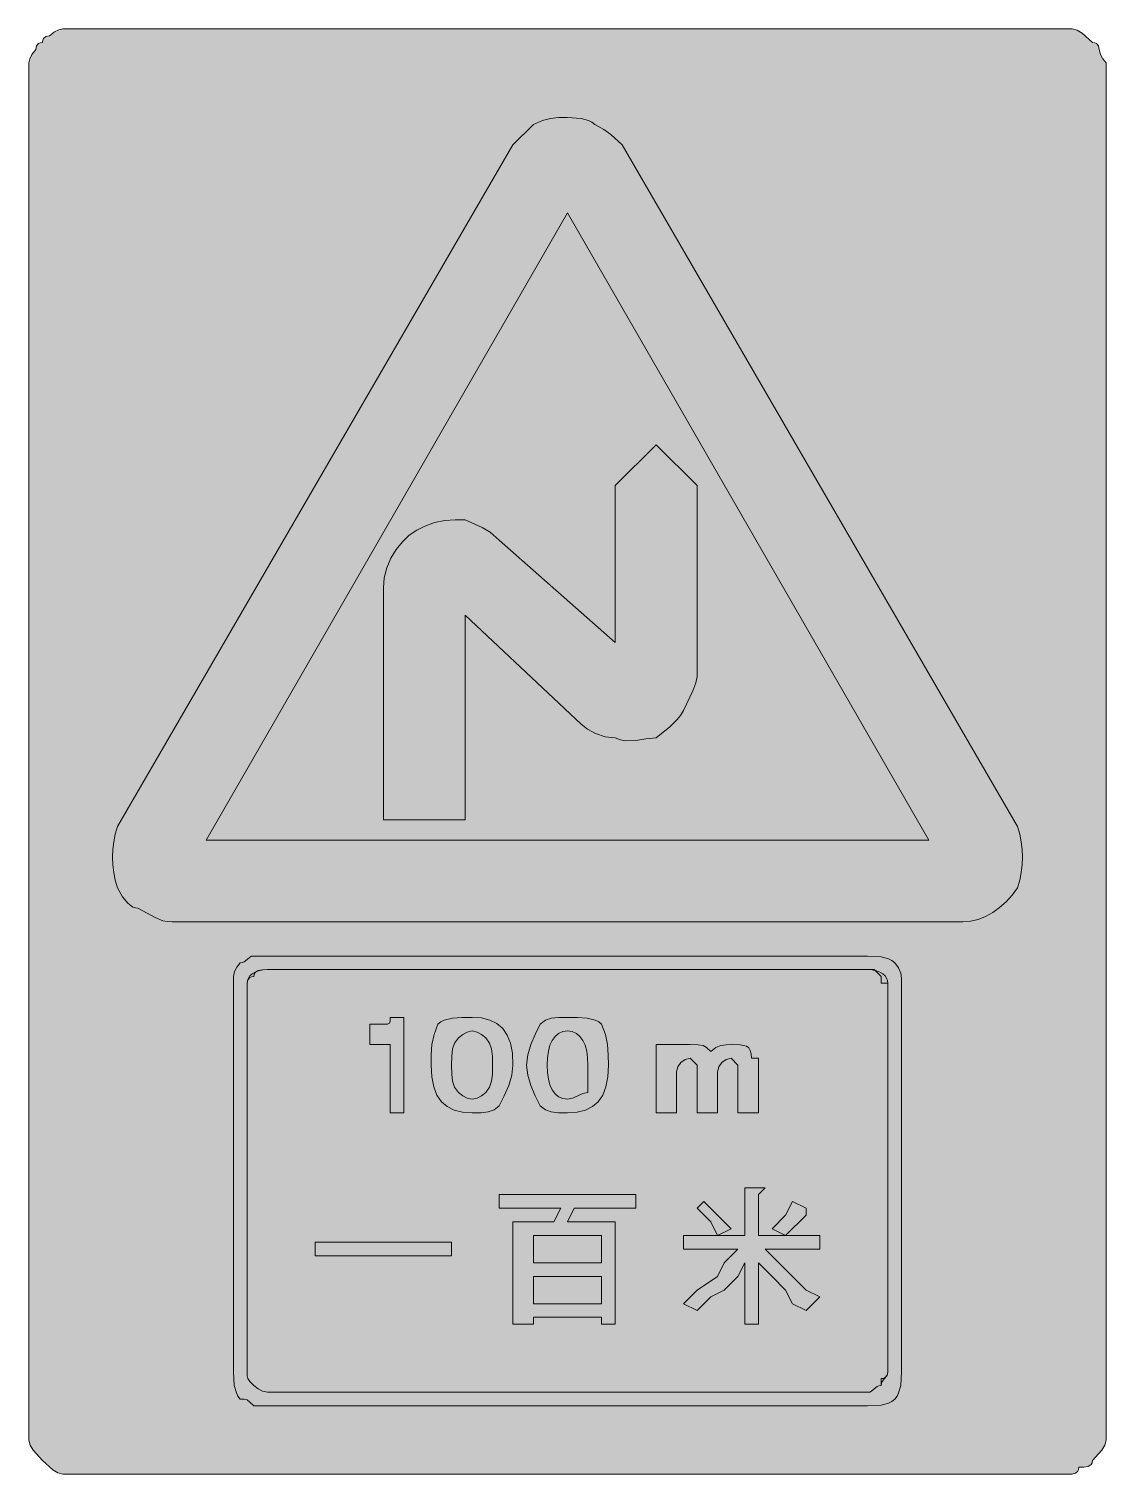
# Model space of a CAD drawing. Header units: metres. Extents: x 188 to 378, y 8 to 263.
import ezdxf

# ---------------------------------------------------------------- set-up
doc = ezdxf.new("R2010")
doc.units = ezdxf.units.M
for name, color, linetype, true_color in [('FILL_BLACK_000000', 7, 'Continuous', 0x000000), ('FILL_RED_FF0000', 7, 'Continuous', 0xff0000), ('FILL_WHITE_FFFFFF', 7, 'Continuous', 0xffffff), ('FILL_YELLOW_FFFF00', 7, 'Continuous', 0xffff00)]:
    doc.layers.add(name, color=color, linetype=linetype, true_color=true_color)

msp = doc.modelspace()

# ---------------------------------------------------------------- hatches: boundary and pattern name
at = {"layer": 'FILL_BLACK_000000', "true_color": 0x000000}
h = msp.add_hatch(color=7, dxfattribs=at)
h.dxf.hatch_style = 1
h.paths.add_polyline_path([(250.69, 166.19), (251.15, 167.94), (251.86, 169.61), (252.78, 171.15), (253.87, 172.52), (255.09, 173.68), (256.39, 174.59), (257.73, 175.2), (259.53, 175.89), (261.33, 176.25), (263.13, 176.38), (264.93, 176.4), (267.93, 175.05), (269.32, 174.21), (270.93, 172.8), (291.33, 154.8), (291.33, 182.4), (298.53, 189.6), (305.73, 182.4), (305.73, 148.8), (305.52, 147.69), (304.98, 146.25), (303.33, 142.8), (302.83, 141.95), (302.24, 141.21), (300.93, 139.95), (298.53, 138), (296.73, 137.83), (294.93, 137.55), (293.13, 137.49), (292.23, 137.66), (291.33, 138), (289.55, 138.21), (287.88, 138.75), (286.44, 139.52), (285.33, 140.4), (264.93, 159.6), (264.93, 123.6), (250.53, 123.6), (250.53, 164.4), (250.69, 166.19)])
h = msp.add_hatch(color=7, dxfattribs=at)
h.dxf.hatch_style = 1
h.paths.add_polyline_path([(339.44, 99.09), (340.03, 98.8), (340.53, 98.4), (341.22, 97.5), (341.58, 96.6), (341.71, 95.7), (341.73, 94.8), (341.73, 26.4), (341.58, 24), (341.22, 22.69), (340.93, 22.1), (340.53, 21.6), (340.03, 21.2), (339.44, 20.91), (338.13, 20.55), (335.73, 20.4), (230.13, 20.4), (227.73, 20.4), (227.02, 21.09), (226.53, 21.45), (226.04, 21.58), (225.33, 21.6), (224.93, 22.1), (224.64, 22.69), (224.28, 24), (224.13, 26.4), (224.13, 94.8), (224.13, 96), (224.32, 96.88), (224.73, 97.65), (225.33, 98.4), (225.73, 98.45), (226.04, 98.59), (226.53, 99), (227.02, 99.41), (227.33, 99.55), (227.73, 99.6), (230.13, 99.6), (335.73, 99.6), (338.13, 99.45), (339.44, 99.09)])
h.paths.add_polyline_path([(229.25, 97.18), (228.48, 97.05), (227.94, 96.69), (227.78, 96.4), (227.73, 96), (227.33, 95.95), (227.04, 95.81), (226.68, 95.4), (226.53, 94.8), (226.53, 26.4), (226.55, 25.69), (226.68, 25.2), (227.04, 24.71), (227.73, 24), (228.48, 23.4), (229.25, 22.99), (230.13, 22.8), (335.73, 22.8), (336.13, 22.85), (336.44, 22.99), (336.93, 23.4), (337.42, 23.81), (337.73, 23.95), (338.13, 24), (338.13, 25.2), (338.53, 25.25), (338.82, 25.39), (339.18, 25.8), (339.33, 26.4), (339.33, 94.8), (339.27, 95.25), (339.1, 95.68), (338.82, 96.09), (338.43, 96.45), (337.92, 96.76), (337.3, 96.99), (336.57, 97.15), (335.73, 97.2), (230.13, 97.2), (229.25, 97.18)], flags=16)
h = msp.add_hatch(color=7, dxfattribs=at)
h.dxf.hatch_style = 1
h.paths.add_polyline_path([(254.13, 72), (251.73, 72), (251.73, 84), (248.13, 84), (248.13, 87.6), (250.53, 87.6), (251.22, 87.62), (251.58, 87.75), (251.71, 88.11), (251.73, 88.8), (254.13, 88.8), (254.13, 72)])
h = msp.add_hatch(color=7, dxfattribs=at)
h.dxf.hatch_style = 1
h.paths.add_polyline_path([(272.58, 76.8), (271.81, 75), (270.93, 73.2), (270.01, 72.51), (268.98, 72.15), (267.72, 72.02), (266.13, 72), (264.44, 72.11), (262.98, 72.47), (261.74, 73.08), (260.73, 73.95), (259.94, 75.11), (259.38, 76.56), (259.04, 78.32), (258.93, 80.4), (258.95, 82.2), (259.08, 84), (259.44, 85.8), (260.13, 87.6), (260.63, 88), (261.24, 88.29), (262.68, 88.65), (264.35, 88.78), (266.13, 88.8), (267.82, 88.69), (269.28, 88.33), (270.52, 87.72), (271.53, 86.85), (272.32, 85.69), (272.88, 84.24), (273.22, 82.48), (273.33, 80.4), (273.12, 78.6), (272.58, 76.8)])
h.paths.add_polyline_path([(269.58, 83.25), (269.22, 84.28), (268.53, 85.2), (267.78, 85.8), (267.01, 86.21), (266.13, 86.4), (265.25, 86.21), (264.48, 85.8), (263.73, 85.2), (263.04, 84.28), (262.68, 83.25), (262.55, 81.99), (262.53, 80.4), (262.55, 78.81), (262.68, 77.55), (263.04, 76.52), (263.73, 75.6), (264.48, 75), (265.25, 74.59), (266.13, 74.4), (267.01, 74.59), (267.78, 75), (268.53, 75.6), (269.22, 76.52), (269.58, 77.55), (269.71, 78.81), (269.73, 80.4), (269.71, 81.99), (269.58, 83.25)], flags=16)
h = msp.add_hatch(color=7, dxfattribs=at)
h.dxf.hatch_style = 1
h.paths.add_polyline_path([(289.68, 76.56), (289.12, 75.11), (288.33, 73.95), (287.32, 73.08), (286.08, 72.47), (284.62, 72.11), (282.93, 72), (281.34, 72.02), (280.08, 72.15), (279.05, 72.51), (278.13, 73.2), (277.25, 75), (276.48, 76.8), (275.94, 78.6), (275.73, 80.4), (275.94, 82.2), (276.48, 84), (277.25, 85.8), (278.13, 87.6), (279.05, 88.29), (280.08, 88.65), (281.34, 88.78), (282.93, 88.8), (284.71, 88.78), (286.38, 88.65), (287.82, 88.29), (288.43, 88), (288.93, 87.6), (289.62, 85.8), (289.98, 84), (290.11, 82.2), (290.13, 80.4), (290.02, 78.32), (289.68, 76.56)])
h.paths.add_polyline_path([(286.31, 82.86), (286.02, 83.88), (285.63, 84.75), (285.12, 85.45), (284.51, 85.97), (283.77, 86.29), (282.93, 86.4), (282.09, 86.29), (281.36, 85.97), (280.74, 85.45), (280.23, 84.75), (279.84, 83.88), (279.56, 82.86), (279.39, 81.69), (279.33, 80.4), (279.39, 79.11), (279.56, 77.94), (279.84, 76.92), (280.23, 76.05), (280.74, 75.35), (281.36, 74.83), (282.09, 74.51), (282.93, 74.4), (283.83, 74.59), (284.73, 75), (285.63, 75.41), (286.53, 75.6), (286.53, 80.4), (286.47, 81.69), (286.31, 82.86)], flags=16)
h = msp.add_hatch(color=7, dxfattribs=at)
h.dxf.hatch_style = 1
h.paths.add_polyline_path([(310.85, 81.39), (310.08, 80.85), (309.54, 80.08), (309.33, 79.2), (309.33, 72), (305.73, 72), (305.73, 80.4), (304.53, 81.6), (303.65, 81.39), (302.88, 80.85), (302.34, 80.08), (302.13, 79.2), (302.13, 72), (298.53, 72), (298.53, 84), (302.13, 84), (303.33, 84), (304.53, 84), (305.94, 83.98), (306.78, 83.85), (307.4, 83.49), (308.13, 82.8), (309.03, 83.49), (309.93, 83.85), (310.83, 83.98), (311.73, 84), (313.31, 83.96), (313.92, 83.87), (314.43, 83.7), (314.82, 83.41), (315.1, 82.99), (315.27, 82.39), (315.33, 81.6), (316.53, 81.6), (316.53, 80.4), (316.53, 72), (312.93, 72), (312.93, 80.4), (311.73, 81.6), (310.85, 81.39)])
h = msp.add_hatch(color=7, dxfattribs=at)
h.dxf.hatch_style = 1
h.paths.add_polyline_path([(303.33, 50.4), (314.13, 50.4), (314.13, 58.8), (316.53, 58.8), (317.73, 58.8), (316.53, 57.6), (316.53, 50.4), (327.33, 50.4), (327.33, 48), (317.73, 48), (320.13, 45.6), (322.53, 43.2), (324.93, 40.8), (327.33, 39.6), (324.93, 37.2), (322.53, 38.4), (321.33, 40.8), (318.93, 43.2), (316.53, 45.6), (316.53, 34.8), (314.13, 34.8), (314.13, 45.6), (312.93, 43.2), (310.53, 40.8), (308.13, 39.6), (305.73, 37.2), (303.33, 38.4), (305.73, 40.8), (309.33, 43.2), (310.53, 45.6), (312.93, 48), (303.33, 48), (303.33, 50.4)])
h = msp.add_hatch(color=7, dxfattribs=at)
h.dxf.hatch_style = 1
h.paths.add_polyline_path([(294.93, 55.2), (284.13, 55.2), (282.93, 52.8), (291.33, 52.8), (291.33, 34.8), (288.93, 34.8), (288.93, 36), (276.93, 36), (276.93, 34.8), (273.33, 34.8), (273.33, 52.8), (280.53, 52.8), (281.73, 55.2), (270.93, 55.2), (270.93, 57.6), (294.93, 57.6), (294.93, 55.2)])
h.paths.add_polyline_path([(276.93, 50.4), (276.93, 45.6), (288.93, 45.6), (288.93, 50.4), (276.93, 50.4)], flags=16)
h.paths.add_polyline_path([(288.93, 43.2), (276.93, 43.2), (276.93, 38.4), (288.93, 38.4), (288.93, 43.2)], flags=16)
h = msp.add_hatch(color=7, dxfattribs=at)
h.dxf.hatch_style = 1
h.paths.add_polyline_path([(309.33, 54), (311.73, 51.6), (309.33, 50.4), (308.13, 52.8), (305.73, 55.2), (306.93, 56.4), (309.33, 54)])
h = msp.add_hatch(color=7, dxfattribs=at)
h.dxf.hatch_style = 1
h.paths.add_polyline_path([(321.33, 54), (322.53, 56.4), (324.93, 55.2), (324.93, 54), (321.33, 50.4), (318.93, 51.6), (321.33, 54)])
h = msp.add_hatch(color=7, dxfattribs=at)
h.dxf.hatch_style = 1
h.paths.add_polyline_path([(262.53, 49.2), (262.53, 46.8), (238.53, 46.8), (238.53, 49.2), (262.53, 49.2)])
at = {"layer": 'FILL_RED_FF0000', "true_color": 0xff0000}
h = msp.add_hatch(color=7, dxfattribs=at)
h.dxf.hatch_style = 1
h.paths.add_polyline_path([(362.52, 121.05), (362.81, 119.7), (362.97, 118.35), (363.03, 117), (362.97, 115.65), (362.81, 114.3), (362.52, 112.95), (362.13, 111.6), (361.18, 110.31), (360.12, 109.14), (358.99, 108.12), (357.78, 107.25), (356.52, 106.55), (355.21, 106.03), (353.88, 105.71), (352.53, 105.6), (213.33, 105.6), (212.48, 105.65), (211.72, 105.81), (210.33, 106.35), (207.33, 108), (206.88, 108.06), (206.43, 108.22), (205.53, 108.9), (204.63, 110.02), (203.73, 111.6), (203.34, 112.95), (203.06, 114.3), (202.89, 115.65), (202.83, 117), (202.89, 118.35), (203.06, 119.7), (203.34, 121.05), (203.73, 122.4), (273.33, 242.4), (276.93, 246), (278.54, 246.69), (279.93, 247.05), (281.32, 247.18), (282.93, 247.2), (285.33, 247.05), (286.64, 246.69), (287.23, 246.4), (287.73, 246), (289.32, 245.1), (290.58, 244.2), (292.53, 242.4), (362.13, 122.4), (362.52, 121.05)])
at = {"layer": 'FILL_WHITE_FFFFFF', "true_color": 0xffffff}
h = msp.add_hatch(color=7, dxfattribs=at)
h.dxf.hatch_style = 1
h.paths.add_polyline_path([(219.33, 120), (282.93, 230.4), (346.53, 120), (219.33, 120)])
h = msp.add_hatch(color=7, dxfattribs=at)
h.dxf.hatch_style = 1
h.paths.add_polyline_path([(335.73, 97.2), (336.93, 97.2), (338.13, 96), (338.13, 94.8), (339.33, 94.8), (339.33, 26.4), (339.28, 26), (339.14, 25.69), (338.73, 25.2), (338.32, 24.71), (338.18, 24.4), (338.13, 24), (337.73, 23.95), (337.42, 23.81), (336.93, 23.4), (336.44, 22.99), (336.13, 22.85), (335.73, 22.8), (230.13, 22.8), (229.25, 22.99), (228.48, 23.4), (227.73, 24), (227.04, 24.71), (226.68, 25.2), (226.55, 25.69), (226.53, 26.4), (226.53, 94.8), (226.59, 95.25), (226.76, 95.68), (227.04, 96.09), (227.43, 96.45), (227.94, 96.76), (228.56, 96.99), (229.29, 97.15), (230.13, 97.2), (335.73, 97.2)])
at = {"layer": 'FILL_YELLOW_FFFF00', "true_color": 0xffff00}
h = msp.add_hatch(color=7, dxfattribs=at)
h.dxf.hatch_style = 1
h.paths.add_polyline_path([(188.13, 256.8), (188.28, 257.55), (188.64, 258.32), (189.33, 259.2), (189.48, 259.8), (189.84, 260.21), (190.13, 260.35), (190.53, 260.4), (190.58, 260.8), (190.72, 261.09), (191.13, 261.45), (191.73, 261.6), (192.61, 262.29), (193.38, 262.65), (194.13, 262.8), (371.73, 262.8), (372.63, 262.59), (373.53, 262.05), (375.33, 260.4), (375.73, 260.35), (376.02, 260.21), (376.38, 259.8), (376.53, 259.2), (376.72, 258.32), (377.13, 257.55), (377.73, 256.8), (377.73, 14.4), (377.52, 13.5), (376.98, 12.6), (375.33, 10.8), (375.28, 10.4), (375.12, 10.11), (374.58, 9.75), (373.81, 9.62), (372.93, 9.6), (372.88, 9.2), (372.74, 8.91), (372.33, 8.55), (371.73, 8.4), (194.13, 8.4), (193.23, 8.61), (192.33, 9.15), (190.53, 10.8), (188.88, 12.6), (188.34, 13.5), (188.13, 14.4), (188.13, 256.8)])

# ---------------------------------------------------------------- linework, layer by layer
at = {"layer": 'FILL_BLACK_000000', "lineweight": 0, "true_color": 0x000000}
for points in [[(250.69, 166.19), (251.15, 167.94), (251.86, 169.61), (252.78, 171.15), (253.87, 172.52), (255.09, 173.68), (256.39, 174.59), (257.73, 175.2), (259.53, 175.89), (261.33, 176.25), (263.13, 176.38), (264.93, 176.4), (267.93, 175.05), (269.32, 174.21), (270.93, 172.8), (291.33, 154.8), (291.33, 182.4), (298.53, 189.6), (305.73, 182.4), (305.73, 148.8), (305.52, 147.69), (304.98, 146.25), (303.33, 142.8), (302.83, 141.95), (302.24, 141.21), (300.93, 139.95), (298.53, 138), (296.73, 137.83), (294.93, 137.55), (293.13, 137.49), (292.23, 137.66), (291.33, 138), (289.55, 138.21), (287.88, 138.75), (286.44, 139.52), (285.33, 140.4), (264.93, 159.6), (264.93, 123.6), (250.53, 123.6), (250.53, 164.4)], [(339.44, 99.09), (340.03, 98.8), (340.53, 98.4), (341.22, 97.5), (341.58, 96.6), (341.71, 95.7), (341.73, 94.8), (341.73, 26.4), (341.58, 24), (341.22, 22.69), (340.93, 22.1), (340.53, 21.6), (340.03, 21.2), (339.44, 20.91), (338.13, 20.55), (335.73, 20.4), (230.13, 20.4), (227.73, 20.4), (227.02, 21.09), (226.53, 21.45), (226.04, 21.58), (225.33, 21.6), (224.93, 22.1), (224.64, 22.69), (224.28, 24), (224.13, 26.4), (224.13, 94.8), (224.13, 96), (224.32, 96.88), (224.73, 97.65), (225.33, 98.4), (225.73, 98.45), (226.04, 98.59), (226.53, 99), (227.02, 99.41), (227.33, 99.55), (227.73, 99.6), (230.13, 99.6), (335.73, 99.6), (338.13, 99.45)], [(229.25, 97.18), (228.48, 97.05), (227.94, 96.69), (227.78, 96.4), (227.73, 96), (227.33, 95.95), (227.04, 95.81), (226.68, 95.4), (226.53, 94.8), (226.53, 26.4), (226.55, 25.69), (226.68, 25.2), (227.04, 24.71), (227.73, 24), (228.48, 23.4), (229.25, 22.99), (230.13, 22.8), (335.73, 22.8), (336.13, 22.85), (336.44, 22.99), (336.93, 23.4), (337.42, 23.81), (337.73, 23.95), (338.13, 24), (338.13, 25.2), (338.53, 25.25), (338.82, 25.39), (339.18, 25.8), (339.33, 26.4), (339.33, 94.8), (339.27, 95.25), (339.1, 95.68), (338.82, 96.09), (338.43, 96.45), (337.92, 96.76), (337.3, 96.99), (336.57, 97.15), (335.73, 97.2), (230.13, 97.2)], [(254.13, 72), (251.73, 72), (251.73, 84), (248.13, 84), (248.13, 87.6), (250.53, 87.6), (251.22, 87.62), (251.58, 87.75), (251.71, 88.11), (251.73, 88.8), (254.13, 88.8)], [(272.58, 76.8), (271.81, 75), (270.93, 73.2), (270.01, 72.51), (268.98, 72.15), (267.72, 72.02), (266.13, 72), (264.44, 72.11), (262.98, 72.47), (261.74, 73.08), (260.73, 73.95), (259.94, 75.11), (259.38, 76.56), (259.04, 78.32), (258.93, 80.4), (258.95, 82.2), (259.08, 84), (259.44, 85.8), (260.13, 87.6), (260.63, 88), (261.24, 88.29), (262.68, 88.65), (264.35, 88.78), (266.13, 88.8), (267.82, 88.69), (269.28, 88.33), (270.52, 87.72), (271.53, 86.85), (272.32, 85.69), (272.88, 84.24), (273.22, 82.48), (273.33, 80.4), (273.12, 78.6)], [(289.68, 76.56), (289.12, 75.11), (288.33, 73.95), (287.32, 73.08), (286.08, 72.47), (284.62, 72.11), (282.93, 72), (281.34, 72.02), (280.08, 72.15), (279.05, 72.51), (278.13, 73.2), (277.25, 75), (276.48, 76.8), (275.94, 78.6), (275.73, 80.4), (275.94, 82.2), (276.48, 84), (277.25, 85.8), (278.13, 87.6), (279.05, 88.29), (280.08, 88.65), (281.34, 88.78), (282.93, 88.8), (284.71, 88.78), (286.38, 88.65), (287.82, 88.29), (288.43, 88), (288.93, 87.6), (289.62, 85.8), (289.98, 84), (290.11, 82.2), (290.13, 80.4), (290.02, 78.32)], [(269.58, 83.25), (269.22, 84.28), (268.53, 85.2), (267.78, 85.8), (267.01, 86.21), (266.13, 86.4), (265.25, 86.21), (264.48, 85.8), (263.73, 85.2), (263.04, 84.28), (262.68, 83.25), (262.55, 81.99), (262.53, 80.4), (262.55, 78.81), (262.68, 77.55), (263.04, 76.52), (263.73, 75.6), (264.48, 75), (265.25, 74.59), (266.13, 74.4), (267.01, 74.59), (267.78, 75), (268.53, 75.6), (269.22, 76.52), (269.58, 77.55), (269.71, 78.81), (269.73, 80.4), (269.71, 81.99)], [(286.31, 82.86), (286.02, 83.88), (285.63, 84.75), (285.12, 85.45), (284.51, 85.97), (283.77, 86.29), (282.93, 86.4), (282.09, 86.29), (281.36, 85.97), (280.74, 85.45), (280.23, 84.75), (279.84, 83.88), (279.56, 82.86), (279.39, 81.69), (279.33, 80.4), (279.39, 79.11), (279.56, 77.94), (279.84, 76.92), (280.23, 76.05), (280.74, 75.35), (281.36, 74.83), (282.09, 74.51), (282.93, 74.4), (283.83, 74.59), (284.73, 75), (285.63, 75.41), (286.53, 75.6), (286.53, 80.4), (286.47, 81.69)], [(310.85, 81.39), (310.08, 80.85), (309.54, 80.08), (309.33, 79.2), (309.33, 72), (305.73, 72), (305.73, 80.4), (304.53, 81.6), (303.65, 81.39), (302.88, 80.85), (302.34, 80.08), (302.13, 79.2), (302.13, 72), (298.53, 72), (298.53, 84), (302.13, 84), (303.33, 84), (304.53, 84), (305.94, 83.98), (306.78, 83.85), (307.4, 83.49), (308.13, 82.8), (309.03, 83.49), (309.93, 83.85), (310.83, 83.98), (311.73, 84), (313.31, 83.96), (313.92, 83.87), (314.43, 83.7), (314.82, 83.41), (315.1, 82.99), (315.27, 82.39), (315.33, 81.6), (316.53, 81.6), (316.53, 80.4), (316.53, 72), (312.93, 72), (312.93, 80.4), (311.73, 81.6)], [(303.33, 50.4), (314.13, 50.4), (314.13, 58.8), (316.53, 58.8), (317.73, 58.8), (316.53, 57.6), (316.53, 50.4), (327.33, 50.4), (327.33, 48), (317.73, 48), (320.13, 45.6), (322.53, 43.2), (324.93, 40.8), (327.33, 39.6), (324.93, 37.2), (322.53, 38.4), (321.33, 40.8), (318.93, 43.2), (316.53, 45.6), (316.53, 34.8), (314.13, 34.8), (314.13, 45.6), (312.93, 43.2), (310.53, 40.8), (308.13, 39.6), (305.73, 37.2), (303.33, 38.4), (305.73, 40.8), (309.33, 43.2), (310.53, 45.6), (312.93, 48), (303.33, 48)], [(294.93, 55.2), (284.13, 55.2), (282.93, 52.8), (291.33, 52.8), (291.33, 34.8), (288.93, 34.8), (288.93, 36), (276.93, 36), (276.93, 34.8), (273.33, 34.8), (273.33, 52.8), (280.53, 52.8), (281.73, 55.2), (270.93, 55.2), (270.93, 57.6), (294.93, 57.6)], [(309.33, 54), (311.73, 51.6), (309.33, 50.4), (308.13, 52.8), (305.73, 55.2), (306.93, 56.4)], [(321.33, 54), (322.53, 56.4), (324.93, 55.2), (324.93, 54), (321.33, 50.4), (318.93, 51.6)], [(262.53, 49.2), (262.53, 46.8), (238.53, 46.8), (238.53, 49.2)], [(276.93, 50.4), (276.93, 45.6), (288.93, 45.6), (288.93, 50.4)], [(288.93, 43.2), (276.93, 43.2), (276.93, 38.4), (288.93, 38.4)]]:
    msp.add_lwpolyline(points, close=True, dxfattribs=at)
at = {"layer": 'FILL_RED_FF0000', "lineweight": 0, "true_color": 0xff0000}
msp.add_lwpolyline([(362.52, 121.05), (362.81, 119.7), (362.97, 118.35), (363.03, 117), (362.97, 115.65), (362.81, 114.3), (362.52, 112.95), (362.13, 111.6), (361.18, 110.31), (360.12, 109.14), (358.99, 108.12), (357.78, 107.25), (356.52, 106.55), (355.21, 106.03), (353.88, 105.71), (352.53, 105.6), (213.33, 105.6), (212.48, 105.65), (211.72, 105.81), (210.33, 106.35), (207.33, 108), (206.88, 108.06), (206.43, 108.22), (205.53, 108.9), (204.63, 110.02), (203.73, 111.6), (203.34, 112.95), (203.06, 114.3), (202.89, 115.65), (202.83, 117), (202.89, 118.35), (203.06, 119.7), (203.34, 121.05), (203.73, 122.4), (273.33, 242.4), (276.93, 246), (278.54, 246.69), (279.93, 247.05), (281.32, 247.18), (282.93, 247.2), (285.33, 247.05), (286.64, 246.69), (287.23, 246.4), (287.73, 246), (289.32, 245.1), (290.58, 244.2), (292.53, 242.4), (362.13, 122.4)], close=True, dxfattribs=at)
at = {"layer": 'FILL_WHITE_FFFFFF', "lineweight": 0, "true_color": 0xff0000}
msp.add_lwpolyline([(219.33, 120), (282.93, 230.4), (346.53, 120)], close=True, dxfattribs=at)
at = {"layer": 'FILL_WHITE_FFFFFF', "lineweight": 0, "true_color": 0xffff00}
msp.add_lwpolyline([(335.73, 97.2), (336.93, 97.2), (338.13, 96), (338.13, 94.8), (339.33, 94.8), (339.33, 26.4), (339.28, 26), (339.14, 25.69), (338.73, 25.2), (338.32, 24.71), (338.18, 24.4), (338.13, 24), (337.73, 23.95), (337.42, 23.81), (336.93, 23.4), (336.44, 22.99), (336.13, 22.85), (335.73, 22.8), (230.13, 22.8), (229.25, 22.99), (228.48, 23.4), (227.73, 24), (227.04, 24.71), (226.68, 25.2), (226.55, 25.69), (226.53, 26.4), (226.53, 94.8), (226.59, 95.25), (226.76, 95.68), (227.04, 96.09), (227.43, 96.45), (227.94, 96.76), (228.56, 96.99), (229.29, 97.15), (230.13, 97.2)], close=True, dxfattribs=at)
at = {"layer": 'FILL_YELLOW_FFFF00', "lineweight": 0, "true_color": 0xffff00}
msp.add_lwpolyline([(188.13, 256.8), (188.28, 257.55), (188.64, 258.32), (189.33, 259.2), (189.48, 259.8), (189.84, 260.21), (190.13, 260.35), (190.53, 260.4), (190.58, 260.8), (190.72, 261.09), (191.13, 261.45), (191.73, 261.6), (192.61, 262.29), (193.38, 262.65), (194.13, 262.8), (371.73, 262.8), (372.63, 262.59), (373.53, 262.05), (375.33, 260.4), (375.73, 260.35), (376.02, 260.21), (376.38, 259.8), (376.53, 259.2), (376.72, 258.32), (377.13, 257.55), (377.73, 256.8), (377.73, 14.4), (377.52, 13.5), (376.98, 12.6), (375.33, 10.8), (375.28, 10.4), (375.12, 10.11), (374.58, 9.75), (373.81, 9.62), (372.93, 9.6), (372.88, 9.2), (372.74, 8.91), (372.33, 8.55), (371.73, 8.4), (194.13, 8.4), (193.23, 8.61), (192.33, 9.15), (190.53, 10.8), (188.88, 12.6), (188.34, 13.5), (188.13, 14.4)], close=True, dxfattribs=at)

doc.saveas('drawing.dxf')
